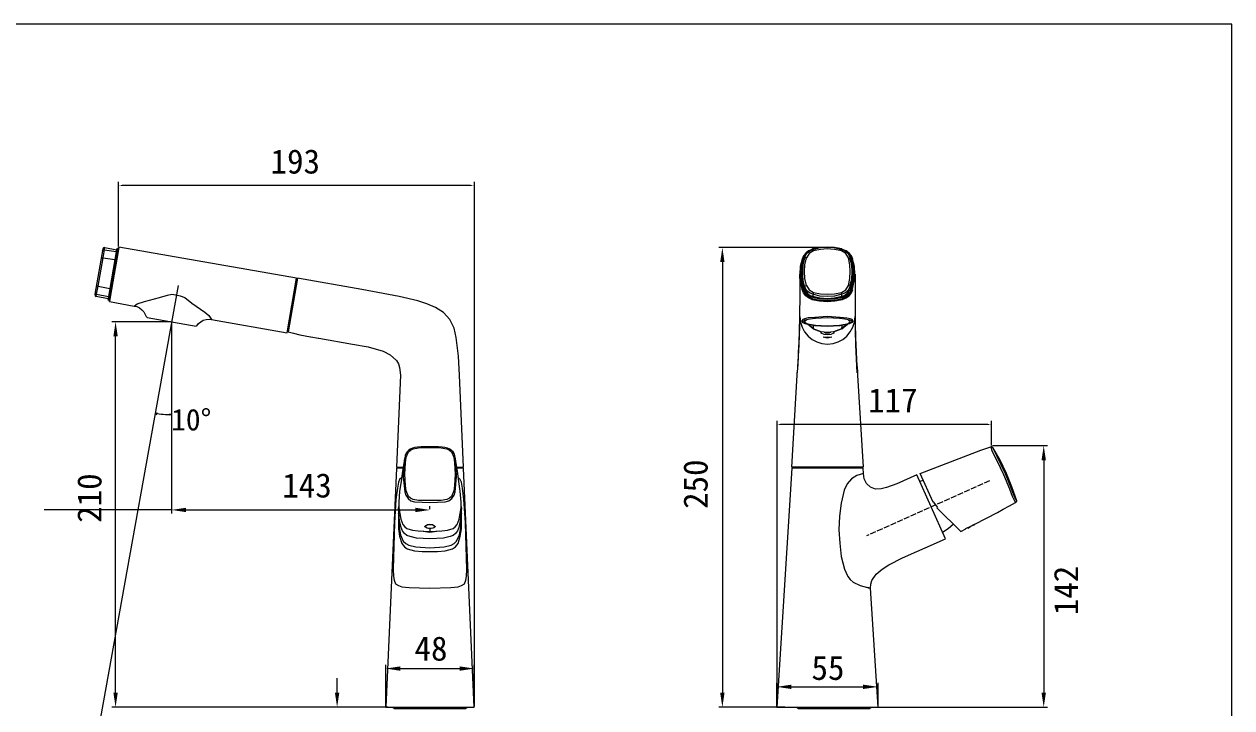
# Model space of a CAD drawing. Units: millimetres, scale not verified. Extents: x -579 to 505, y -296 to 408.
# Drawn here: x -152 to 505, y 36 to 408 of the extents above; entities that cross this region are included whole.
import ezdxf
from ezdxf.enums import TextEntityAlignment as Align

# ---------------------------------------------------------------- set-up
doc = ezdxf.new("R2010")
doc.units = ezdxf.units.MM
doc.header["$LTSCALE"] = 4
doc.linetypes.add('USER6', pattern=[1, 0.8, -0.2])
doc.layers.add('0-0_0', color=7, linetype='Continuous', lineweight=18)
doc.styles.add('ＭＳ ゴシック', font='')
doc.styles.get('ＭＳ ゴシック').set_extended_font_data('MS Gothic')

msp = doc.modelspace()

# ---------------------------------------------------------------- linework, layer by layer
at = {"layer": '0-0_0'}
for p, q in [((-100.731, 287.257), (-100.731, 322.49)), ((90.957, 320.499), (-98.74, 320.499)), ((-101.726, 285.665), (-101.328, 286.063)), ((-100.531, 286.66), (-100.93, 286.262)), ((284.791, 286.66), (226.071, 286.66)), ((276.829, 285.665), (277.028, 285.466)), ((293.549, 285.665), (293.549, 285.466)), ((228.061, 278.698), (228.061, 44.215)), ((271.455, 280.291), (271.853, 280.291)), ((-104.513, 263.769), (-105.508, 258.395)), ((-3.991, 268.945), (-3.394, 268.746)), ((-106.105, 258.395), (-106.503, 258.793)), ((-105.906, 257.798), (-105.508, 257.4)), ((293.549, 258.395), (293.549, 258.992)), ((-72.465, 246.253), (-104.313, 246.253)), ((-71.868, 245.656), (-71.868, 141.75)), ((-58.531, 244.063), (-58.133, 244.262)), ((274.639, 244.859), (277.625, 242.67)), ((292.952, 242.67), (295.938, 244.859)), ((293.151, 242.471), (296.137, 244.859)), ((-102.323, 44.215), (-102.323, 238.291)), ((-8.569, 241.475), (-8.171, 241.475)), ((374.564, 178.774), (374.564, 192.31)), ((372.573, 190.319), (259.711, 190.319)), ((68.862, 177.779), (68.862, 178.177)), ((375.161, 178.774), (405.019, 178.774)), ((52.341, 166.433), (52.341, 167.03)), ((85.383, 166.433), (85.383, 167.03)), ((268.668, 166.433), (268.668, 167.03)), ((301.711, 166.433), (301.711, 167.03)), ((403.028, 170.812), (403.028, 44.215)), ((337.341, 159.864), (335.35, 159.267)), ((68.862, 144.139), (68.862, 145.731)), ((342.914, 148.12), (345.104, 145.134)), ((387.9, 147.921), (387.9, 148.12)), ((-63.906, 143.741), (60.9, 143.741)), ((51.743, 142.546), (51.743, 141.949)), ((66.274, 134.584), (66.274, 134.983)), ((68.862, 133.39), (68.862, 131.997)), ((71.45, 134.584), (71.45, 134.983)), ((363.218, 134.584), (361.625, 133.589)), ((363.019, 134.783), (365.407, 135.978)), ((505.457, -295.669), (505.457, 108.636)), ((44.777, 36.651), (44.777, 59.343)), ((52.739, 57.352), (84.985, 57.352)), ((18.303, 44.215), (18.303, 52.177)), ((265.682, 47.4), (304.696, 47.4)), ((312.857, 36.651), (312.857, 49.589)), ((44.378, 36.253), (-104.313, 36.253)), ((45.971, 36.253), (16.312, 36.253)), ((262.099, 36.253), (226.071, 36.253)), ((308.279, 36.253), (405.019, 36.253)), ((313.256, 36.253), (351.872, 36.253))]:
    msp.add_line(p, q, dxfattribs=at)
at = {"layer": '0-0_0', "lineweight": 15}
for p, q in [((-68.318, 266.074), (-110.478, 30.681)), ((-80.787, 196.457), (-79.521, 196.7)), ((-80.787, 196.457), (-79.855, 195.781)), ((-71.868, 195.656), (-73.044, 195.971)), ((-71.868, 195.656), (-73.037, 195.342)), ((-71.868, 143.741), (-141.249, 143.741))]:
    msp.add_line(p, q, dxfattribs=at)
at = {"layer": '0-0_0', "linetype": 'USER6'}
msp.add_line((373.568, 159.665), (306.488, 129.608), dxfattribs=at)
at = {"layer": '0-0_0'}
for points in [[(505.457, 108.636), (505.457, 408.326), (-385.058, 408.326)], [(92.947, 322.49), (92.947, 36.651), (92.947, 59.343)], [(-108.095, 286.66), (-101.726, 285.466), (-101.925, 284.471), (-102.721, 280.092), (-105.508, 264.366), (-106.105, 259.987), (-106.304, 258.793), (-112.873, 259.987)], [(-109.489, 284.869), (-109.091, 285.466), (-108.294, 285.466), (-101.925, 284.471), (-101.328, 284.869)], [(-101.129, 286.461), (-106.105, 257.798), (-105.906, 258.992), (-105.508, 258.395), (-105.707, 257.201), (-92.171, 254.812), (-90.579, 256.006), (-86.598, 257.201), (-78.437, 259.39), (-74.058, 260.783), (-71.669, 261.182), (-69.479, 260.983), (-67.091, 260.385), (-64.702, 259.39), (-60.721, 256.404), (-53.754, 251.428), (-51.565, 249.637), (-50.171, 247.447)], [(-101.328, 285.267), (-100.731, 285.665), (-101.726, 280.291), (-102.124, 280.291)], [(-58.133, 244.063), (-57.138, 245.257), (-55.944, 246.253), (-54.55, 247.049), (-52.958, 247.447), (-51.366, 247.646), (-50.171, 247.447), (-8.967, 240.281), (-3.792, 269.94), (-100.531, 286.859), (-100.731, 285.665)], [(298.526, 280.291), (299.123, 280.291), (298.327, 282.082), (297.132, 283.674), (295.54, 284.869), (293.549, 285.665), (293.151, 285.864), (289.17, 286.66), (285.189, 286.859), (281.208, 286.66), (277.227, 285.864), (276.829, 285.665), (275.038, 284.869), (273.445, 283.674), (272.251, 282.082), (271.455, 280.291), (270.459, 276.31), (270.26, 272.129)], [(274.838, 284.272), (273.047, 282.48), (271.853, 280.291), (270.857, 276.31), (270.658, 272.129), (270.857, 267.949), (271.853, 263.968), (272.649, 262.376), (273.843, 260.783), (275.237, 259.788), (277.028, 258.992), (281.009, 257.997), (285.189, 257.798), (289.369, 257.997), (293.549, 258.992), (295.142, 259.788), (296.734, 260.783), (297.929, 262.376), (298.526, 263.968)], [(296.734, 281.087), (295.341, 283.475), (292.952, 284.869), (289.17, 285.665), (285.189, 285.864), (281.407, 285.665), (277.625, 284.869), (275.237, 283.475), (273.843, 281.087), (272.848, 281.087), (273.445, 282.679), (274.44, 283.874), (275.834, 284.869), (277.227, 285.665), (277.625, 284.869)], [(277.028, 258.992), (276.829, 258.395), (281.009, 257.599), (285.189, 257.201), (289.369, 257.599), (293.549, 258.395), (295.54, 259.191), (297.132, 260.385), (298.327, 261.978), (299.123, 263.769), (298.526, 263.968), (299.521, 267.949), (299.72, 272.129), (299.521, 276.31), (298.526, 280.291), (297.53, 282.48), (295.739, 284.272)], [(293.151, 285.466), (289.17, 286.461), (285.189, 286.66), (281.208, 286.461), (277.227, 285.466)], [(292.952, 284.869), (293.151, 285.665), (294.744, 284.869), (295.938, 283.874), (296.933, 282.679), (297.729, 281.087)], [(-110.086, 281.087), (-109.091, 281.087), (-102.721, 280.092), (-102.124, 280.092)], [(-101.726, 280.291), (-103.119, 272.129), (-104.513, 263.769), (-104.911, 263.968)], [(272.45, 280.092), (271.455, 276.11), (271.256, 272.129), (271.455, 268.148), (272.45, 264.167)], [(272.251, 280.092), (272.848, 281.087), (271.853, 277.305), (271.654, 273.324), (271.654, 272.129), (271.853, 268.148), (272.848, 264.366), (272.848, 265.561), (271.853, 269.343), (271.654, 273.324)], [(272.848, 281.485), (272.848, 281.286), (272.649, 281.087)], [(273.644, 281.087), (272.848, 277.305), (272.649, 273.523), (272.848, 269.741), (273.644, 265.959)], [(277.625, 262.177), (281.407, 261.381), (285.189, 261.182), (289.17, 261.381), (292.952, 262.177), (295.341, 263.57), (296.734, 265.959), (297.53, 269.741), (297.729, 273.523), (297.53, 277.305), (296.734, 281.087), (297.729, 281.087), (297.53, 281.286)], [(297.53, 265.561), (298.526, 269.343), (298.725, 273.324), (298.526, 277.305), (297.53, 281.087), (298.128, 280.092)], [(297.929, 264.167), (298.924, 268.148), (299.123, 272.129), (298.924, 276.11), (297.929, 280.092)], [(300.118, 272.129), (299.919, 276.31), (298.924, 280.291)], [(83.393, 167.03), (87.175, 167.03), (84.985, 217.191), (84.388, 227.542), (83.194, 237.693), (81.999, 242.67), (79.611, 247.447), (76.227, 251.229), (71.848, 254.016), (67.07, 256.006), (62.293, 257.599), (52.142, 259.987), (31.838, 263.769), (-3.195, 269.94), (-8.37, 240.679), (-5.385, 240.082), (-2.001, 239.087), (3.772, 238.092), (3.971, 238.092), (8.151, 237.295), (8.35, 237.295), (26.663, 234.11), (35.222, 232.518), (43.383, 230.129), (47.165, 228.139), (50.549, 225.153), (51.743, 223.362), (52.341, 221.371), (52.739, 217.191)], [(271.455, 263.968), (270.26, 270.139), (270.26, 272.129), (270.26, 255.21)], [(298.725, 273.324), (298.725, 272.129), (298.526, 268.148), (297.53, 264.366)], [(298.924, 263.968), (300.118, 270.139), (300.317, 272.129), (300.317, 255.21)], [(-112.873, 265.959), (-111.877, 265.561), (-105.508, 264.366), (-104.911, 264.167)], [(276.829, 258.395), (275.038, 259.191), (273.445, 260.385), (272.251, 261.978), (271.455, 263.769), (271.853, 263.968)], [(297.729, 265.561), (297.729, 264.366), (298.128, 264.167), (297.331, 262.575), (296.336, 261.182), (294.943, 260.186), (293.35, 259.39), (289.369, 258.594), (285.189, 258.395), (281.208, 258.594), (277.227, 259.39), (275.436, 260.186), (274.042, 261.182), (273.047, 262.575), (272.251, 264.167), (272.848, 264.366), (273.445, 262.973), (274.44, 261.58), (275.834, 260.584), (277.227, 259.987)], [(296.734, 265.959), (297.729, 265.561), (296.933, 263.968), (295.938, 262.774), (294.744, 261.779), (293.151, 261.182), (292.952, 262.177)], [(297.729, 264.366), (296.933, 262.973), (295.938, 261.58), (294.744, 260.584), (293.151, 259.987)], [(-113.47, 262.177), (-113.271, 261.58), (-112.674, 261.182), (-106.105, 259.987), (-105.707, 259.39)], [(293.35, 259.39), (293.151, 259.987), (293.151, 261.182), (289.17, 260.186), (285.189, 259.987), (281.208, 260.186), (277.227, 261.182), (277.227, 259.987), (277.227, 259.39)], [(277.227, 260.186), (281.208, 259.191), (285.189, 258.992), (289.17, 259.191), (293.151, 260.186)], [(-92.171, 254.812), (-90.778, 254.613), (-89.385, 253.817), (-87.991, 252.821), (-86.996, 251.627), (-86.2, 250.234), (-85.603, 249.039), (-85.204, 248.641), (-58.531, 243.864)], [(301.711, 217.191), (304.696, 167.03), (265.881, 167.03), (268.867, 217.191), (268.867, 218.186), (269.066, 220.376), (269.265, 223.561), (269.464, 226.746), (269.464, 229.731), (269.663, 232.518), (269.862, 235.106), (269.862, 237.295), (270.061, 239.087), (270.061, 240.679), (270.061, 241.874), (270.061, 242.869), (270.061, 243.864), (270.061, 244.66), (270.26, 245.456), (270.26, 246.253), (270.26, 247.049), (270.26, 247.646), (270.26, 248.243), (270.26, 249.039), (270.26, 255.011)], [(300.317, 255.011), (300.317, 249.039), (300.317, 248.243)], [(270.26, 249.039), (269.663, 233.712), (268.867, 218.385)], [(277.426, 244.262), (277.426, 242.471), (274.44, 244.859)], [(293.151, 244.262), (292.952, 242.471), (288.573, 240.679), (292.952, 242.471)], [(301.511, 218.385), (300.715, 233.712), (300.317, 249.039)], [(281.805, 240.679), (277.426, 242.471), (281.805, 240.679)], [(281.805, 240.878), (285.189, 240.48), (288.573, 240.878)], [(288.772, 240.679), (288.772, 240.082), (287.18, 239.286), (285.189, 239.087), (283.398, 239.286), (281.805, 240.082), (281.805, 240.679)], [(286.981, 240.48), (285.189, 240.281), (283.398, 240.48), (283.597, 240.48), (284.194, 240.281), (284.592, 240.281), (285.189, 240.281), (285.786, 240.281), (286.184, 240.281), (286.782, 240.48), (287.18, 240.48)], [(52.938, 217.191), (52.739, 217.191), (50.549, 167.03), (54.331, 167.03)], [(257.72, 192.31), (257.72, 36.651), (257.72, 49.589)], [(85.781, 147.921), (85.383, 153.892), (84.587, 159.267), (83.791, 164.84), (82.995, 170.215), (82.796, 171.807), (82.397, 173.201), (81.999, 174.395), (81.402, 175.39), (80.606, 176.186), (79.611, 176.783), (78.416, 177.381), (77.023, 177.779), (75.431, 177.978), (73.44, 178.177), (71.251, 178.177), (68.862, 178.177), (66.274, 178.177), (64.085, 178.177), (62.094, 177.978), (60.701, 177.779), (59.307, 177.381), (58.113, 176.783), (57.118, 176.186), (56.521, 175.39), (55.924, 174.594), (55.326, 173.4), (55.127, 172.006), (54.729, 170.613), (54.729, 170.215), (53.933, 164.84), (53.137, 159.267), (52.341, 153.892), (51.942, 147.921), (51.942, 144.935), (52.938, 138.765), (54.132, 135.779), (55.127, 134.584), (56.322, 133.589), (59.307, 132.793)], [(342.914, 147.921), (335.748, 163.646), (366.402, 175.39), (368.791, 176.385), (371.578, 177.182), (374.165, 178.177), (374.763, 176.186), (375.559, 174.395), (377.549, 170.613), (381.132, 163.049), (384.317, 155.286), (385.91, 151.305), (386.706, 149.513), (387.701, 147.722)], [(374.365, 178.177), (374.165, 178.177), (374.365, 178.177)], [(374.564, 178.177), (374.365, 178.177), (374.564, 178.177)], [(374.564, 178.177), (374.763, 178.177), (374.564, 178.177)], [(388.298, 148.717), (385.711, 156.281), (382.725, 163.646), (379.341, 170.812), (375.36, 177.779), (374.962, 178.177)], [(377.947, 142.347), (380.933, 144.139), (384.317, 145.93), (387.701, 147.722), (387.9, 147.722), (388.099, 148.12), (388.298, 148.319), (388.298, 148.916), (387.303, 150.509), (386.507, 152.3), (385.113, 156.082), (382.128, 163.447), (375.36, 177.779)], [(54.132, 166.433), (50.549, 166.433), (44.777, 36.253), (92.947, 36.253), (87.175, 166.433), (83.592, 166.433)], [(54.729, 170.215), (54.331, 161.855), (55.127, 153.693), (55.724, 151.703), (56.919, 149.911), (58.511, 148.717), (60.502, 148.12), (68.862, 147.722), (77.222, 148.12), (79.213, 148.717), (80.805, 149.911), (81.999, 151.703), (82.596, 153.693), (83.393, 161.855), (82.995, 170.215)], [(53.535, 161.456), (52.341, 160.262), (51.743, 158.869), (51.146, 155.684), (50.35, 149.513), (49.554, 136.774), (48.758, 111.494), (48.957, 107.513), (49.355, 105.523), (50.151, 103.532), (51.743, 102.537), (53.535, 101.94), (57.516, 101.542), (68.862, 101.144), (80.208, 101.542), (84.189, 101.94), (85.98, 102.537), (87.573, 103.532), (88.369, 105.523), (88.767, 107.513), (88.966, 111.295), (88.17, 136.774), (87.374, 149.513), (86.578, 155.684), (85.98, 158.869), (85.383, 160.262), (84.189, 161.456)], [(304.895, 163.646), (301.312, 162.452), (298.327, 160.66), (295.938, 157.874), (294.346, 154.49), (292.753, 147.523), (291.758, 140.357), (291.559, 132.992), (291.957, 125.627), (292.753, 118.461), (294.545, 111.494), (296.336, 107.513), (297.729, 105.921), (299.322, 104.328), (303.104, 102.537), (307.085, 101.542)], [(51.743, 145.532), (51.743, 144.139), (51.743, 143.144), (51.743, 142.546), (51.743, 142.347), (51.743, 141.75), (52.142, 134.186), (52.739, 130.205), (54.331, 126.821), (55.724, 125.428), (57.317, 124.632), (61.099, 123.637), (68.862, 123.039), (76.625, 123.637), (80.407, 124.632), (81.999, 125.428), (83.393, 126.821), (84.985, 130.205), (85.582, 134.186), (85.98, 141.75)], [(85.98, 144.935), (85.383, 137.769), (84.587, 134.186), (83.791, 132.395), (82.796, 131.001), (81.402, 129.807), (79.81, 129.21), (76.227, 128.414), (68.862, 128.016), (61.497, 128.414), (58.113, 129.21), (56.322, 129.807), (54.928, 131.001), (53.933, 132.395), (53.137, 134.186), (52.341, 137.57), (51.743, 144.935)], [(51.942, 146.129), (51.942, 145.532), (51.942, 144.935)], [(59.307, 132.793), (62.492, 132.395), (68.862, 131.997), (75.232, 132.395), (78.416, 132.793), (81.402, 133.589), (82.596, 134.584), (83.592, 135.779), (84.786, 138.765), (85.781, 144.935), (85.781, 147.921)], [(85.781, 144.935), (85.781, 145.333), (85.781, 146.328)], [(85.98, 141.949), (85.98, 141.75), (85.98, 142.546), (85.98, 143.144), (85.98, 144.139), (85.98, 145.532)], [(344.905, 144.935), (357.843, 131.997), (360.63, 133.39), (360.63, 133.589), (361.426, 133.987), (365.606, 135.779), (365.407, 135.978), (365.606, 135.978), (377.947, 142.347), (380.535, 143.741)], [(51.743, 141.75), (51.743, 133.39), (52.341, 129.409), (53.535, 125.428), (54.928, 123.637), (56.521, 122.641), (60.502, 121.447), (64.682, 121.049), (68.862, 121.049), (73.042, 121.049), (77.222, 121.447), (81.203, 122.641), (82.796, 123.637), (84.189, 125.428), (85.383, 129.409), (85.98, 133.39), (85.98, 141.75), (85.98, 142.546)], [(51.743, 141.949), (51.743, 141.75), (51.743, 141.949)], [(63.886, 132.395), (68.862, 131.599), (73.838, 132.395)], [(347.891, 131.599), (351.075, 133.589), (353.862, 136.177)], [(48.559, 36.253), (49.554, 35.656), (88.17, 35.656), (89.165, 36.253)], [(268.469, 36.253), (269.464, 35.656), (308.08, 35.656), (309.075, 36.253)]]:
    msp.add_lwpolyline(points, dxfattribs=at)
for points in [[(-108.095, 286.66), (-108.892, 286.461), (-109.29, 285.864), (-113.669, 261.182), (-113.47, 260.385), (-112.873, 259.987), (-112.674, 261.182), (-111.877, 265.561), (-109.091, 281.087), (-108.294, 285.466)], [(277.625, 262.177), (277.227, 261.182), (275.834, 261.779), (274.44, 262.774), (273.445, 263.968), (272.848, 265.561), (273.843, 265.959), (275.237, 263.57)], [(292.156, 248.641), (285.189, 249.039), (278.421, 248.641), (274.838, 248.442), (272.848, 247.845), (271.853, 247.447), (271.256, 246.651), (271.455, 246.054), (273.047, 245.257), (274.639, 244.859), (278.222, 244.262), (285.189, 243.864), (292.156, 244.262), (295.739, 244.859), (297.331, 245.257), (298.924, 246.054), (299.322, 246.651), (298.725, 247.447), (297.729, 247.845), (295.739, 248.243)], [(298.725, 246.253), (297.331, 245.257), (295.739, 244.859), (292.156, 244.262), (285.189, 243.864), (278.222, 244.262), (274.639, 244.859), (273.047, 245.257), (272.251, 245.656), (271.654, 246.253), (273.047, 247.248), (274.838, 247.646), (278.222, 248.243), (285.189, 248.641), (292.355, 248.243), (295.739, 247.646), (297.331, 247.248), (298.327, 246.85)], [(297.729, 246.253), (296.535, 247.248), (294.943, 247.646), (291.758, 248.044), (285.189, 248.442), (278.82, 248.044), (275.436, 247.646), (274.042, 247.248), (272.649, 246.253), (274.042, 245.257), (275.436, 244.859), (278.82, 244.461), (285.189, 244.063), (291.758, 244.461), (294.943, 244.859), (296.535, 245.257)], [(285.189, 237.295), (283, 237.892), (285.189, 238.092), (287.578, 237.892)], [(68.862, 148.916), (62.691, 148.916), (59.705, 149.513), (58.312, 150.11), (57.118, 151.106), (55.924, 154.092), (55.525, 157.077), (55.127, 163.248), (55.525, 169.419), (55.924, 172.404), (57.118, 175.39), (58.312, 176.385), (59.705, 176.983), (62.691, 177.58), (68.862, 177.779), (75.033, 177.58), (78.018, 176.983), (79.412, 176.385), (80.606, 175.39), (81.8, 172.404), (82.198, 169.419), (82.596, 163.248), (82.198, 157.077), (81.8, 154.092), (80.606, 151.106), (79.412, 150.11), (78.018, 149.513), (75.033, 148.916)], [(308.677, 101.144), (308.876, 103.333), (309.474, 105.324), (311.862, 108.708), (315.047, 111.494), (318.63, 113.883), (326.194, 117.665), (333.957, 121.049), (338.535, 123.039), (349.483, 128.016), (333.957, 162.85), (323.009, 157.874), (317.436, 155.883), (314.45, 155.286), (311.464, 155.087), (308.677, 156.082), (306.488, 158.073), (305.293, 160.66), (304.895, 163.646), (304.696, 166.433), (265.881, 166.433), (257.72, 36.253), (312.857, 36.253)], [(68.862, 133.39), (67.269, 133.788), (66.075, 134.584), (66.075, 134.783), (66.274, 134.983), (67.469, 135.779), (68.862, 135.978), (70.255, 135.779), (71.45, 134.983), (71.649, 134.783), (71.649, 134.584), (70.454, 133.788)], [(71.45, 134.584), (71.051, 133.987), (70.454, 133.788), (68.862, 133.589), (67.269, 133.788), (66.274, 134.584), (66.672, 135.182), (67.269, 135.58), (68.862, 135.779), (70.454, 135.58)], [(308.478, 101.144), (308.677, 101.144), (307.085, 101.542), (307.483, 101.343), (307.881, 101.343)]]:
    msp.add_lwpolyline(points, close=True, dxfattribs=at)
for centre, radius, start, end in [((285.289, 249.139), 15.029, 180.37945, 359.62055), ((774.826, 253.978), 474.544, 180.69241, 184.44605)]:
    msp.add_arc(centre, radius, start, end, dxfattribs=at)
at = {"layer": '0-0_0', "lineweight": 15}
msp.add_arc((-71.868, 245.656), 50, 259.72508, 270, dxfattribs=at)
at = {"layer": '0-0_0'}
for points in [[(-100.731, 320.499), (-98.74, 320.101), (-98.74, 320.698)], [(92.947, 320.499), (90.957, 320.698), (90.957, 320.101)], [(228.061, 286.66), (226.867, 278.698), (229.256, 278.698)], [(-102.323, 246.253), (-103.517, 238.291), (-101.129, 238.291)], [(257.72, 190.319), (259.711, 189.921), (259.711, 190.518)], [(374.564, 190.319), (372.573, 190.518), (372.573, 189.921)], [(403.028, 178.774), (401.834, 170.812), (404.222, 170.812)], [(-71.868, 143.741), (-63.906, 142.546), (-63.906, 144.935)], [(68.862, 143.741), (60.9, 144.935), (60.9, 142.546)], [(44.777, 57.352), (52.739, 56.158), (52.739, 58.546)], [(92.947, 57.352), (84.985, 58.546), (84.985, 56.158)], [(257.72, 47.4), (265.682, 46.205), (265.682, 48.594)], [(312.857, 47.4), (304.696, 48.594), (304.696, 46.205)], [(-102.323, 36.253), (-101.129, 44.215), (-103.517, 44.215)], [(18.303, 36.253), (19.497, 44.215), (17.108, 44.215)], [(228.061, 36.253), (229.256, 44.215), (226.867, 44.215)], [(403.028, 36.253), (404.222, 44.215), (401.834, 44.215)]]:
    msp.add_solid(points, dxfattribs=at)

# ---------------------------------------------------------------- texts
at = {"layer": '0-0_0', "style": 'ＭＳ ゴシック'}
for s, height, p in [('193', 13.2, (-17.941, 322.983)), ('117', 13.2, (307.403, 192.905)), ('10°', 11.73, (-72.022, 183.546)), ('143', 13.2, (-11.536, 146.556)), ('48', 13.2, (60.438, 57.705)), ('55', 13.2, (276.573, 47.221))]:
    msp.add_text(s, height=height, dxfattribs=at).set_placement(p, align=Align.BOTTOM_LEFT)
for s, p in [('250', (223.99, 144.297)), ('210', (-106.033, 136.722)), ('142', (425.692, 86.388))]:
    msp.add_text(s, height=13.2, rotation=90, dxfattribs=at).set_placement(p, align=Align.BOTTOM_LEFT)

doc.saveas('drawing.dxf')
